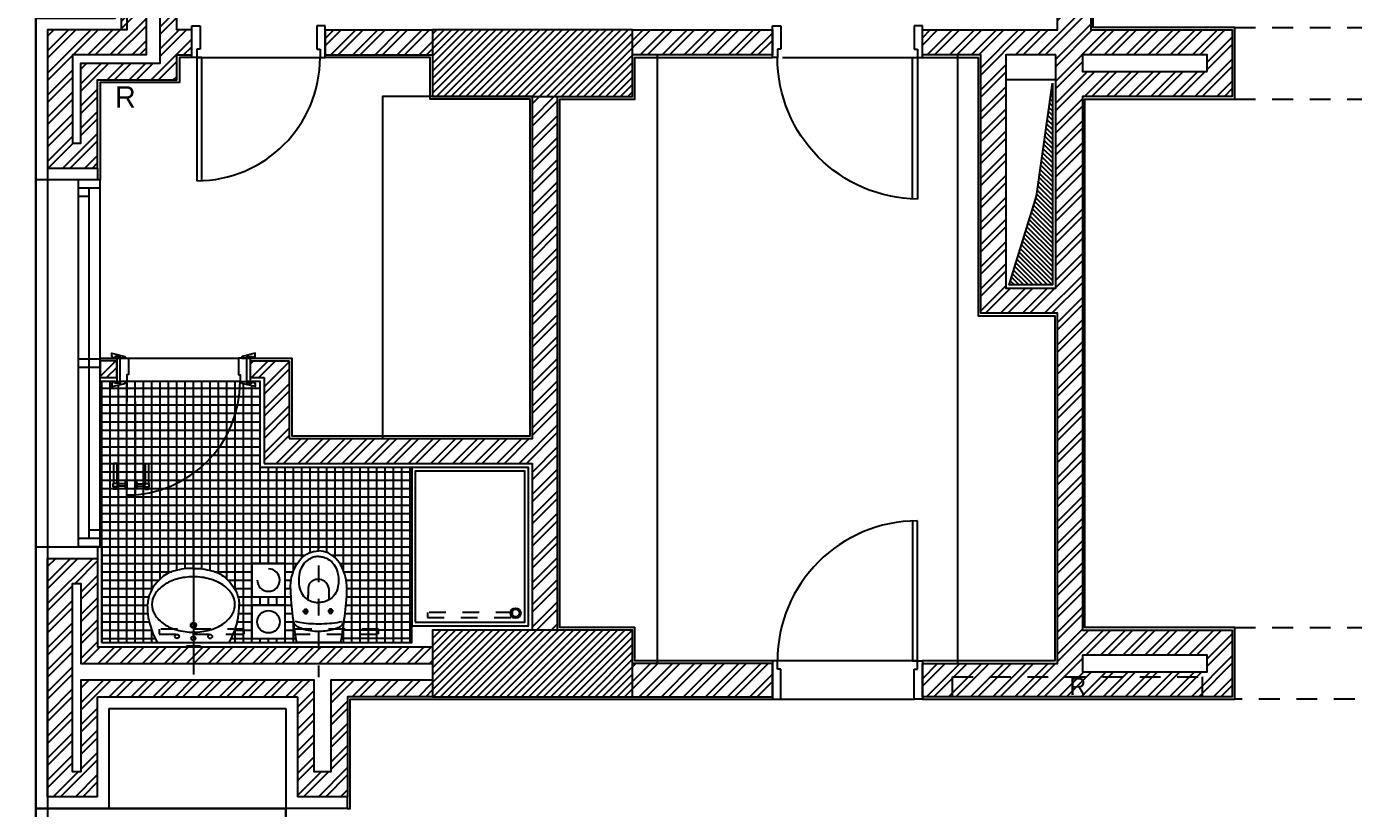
# Model space of a CAD drawing. Header units: inches. Extents: x -91 to 83, y -48 to 107.
# Drawn here: x 26.58 to 34.55, y 27.07 to 31.76 of the extents above; entities that cross this region are included whole.
import ezdxf

# ---------------------------------------------------------------- set-up
doc = ezdxf.new("R2010")
doc.units = ezdxf.units.IN
doc.header["$MEASUREMENT"] = 0
for name, pattern in [('CENTER', [50.8, 31.75, -6.35, 6.35, -6.35]), ('DASHDOTX2', [50.8, 25.4, -12.7, 0, -12.7]), ('HIDDEN2', [0.1875, 0.125, -0.0625])]:
    doc.linetypes.add(name, pattern=pattern)
doc.layers.get('0').update_dxf_attribs({"linetype": 'CONTINUOUS'})
for name, color, linetype in [('A-ALU', 9, 'CONTINUOUS'), ('A-AREAS', 6, 'CONTINUOUS'), ('A-AXIS-SANITARY', 10, 'DASHDOTX2'), ('A-DOORS', 1, 'CONTINUOUS'), ('A-FLOR-FCL', 1, 'HIDDEN2'), ('A-FLOR-PFIX', 61, 'CONTINUOUS'), ('A-HATCH-CONC', 8, 'CONTINUOUS'), ('A-HATCH-WALL', 8, 'CONTINUOUS'), ('a-kitchen', 95, 'CONTINUOUS'), ('A-MECHANICAL', 255, 'CONTINUOUS'), ('A-PLASTER', 8, 'CONTINUOUS'), ('A-PORTE', 1, 'CONTINUOUS'), ('A-PROJ-TIL-BATH', 8, 'CONTINUOUS'), ('A-PROJ1H', 9, 'HIDDEN2'), ('A-PROJECTION', 9, 'CONTINUOUS'), ('A-RADIATEUR HIDDEN', 4, 'HIDDEN2'), ('a-revetement', 1, 'CONTINUOUS'), ('A-SECT-TILE', 12, 'CONTINUOUS'), ('a-shaft', 251, 'CONTINUOUS'), ('A-TILES', 137, 'CONTINUOUS'), ('A-WALL', 4, 'CONTINUOUS'), ('S-GROUND$0$A-SHAFT GR', 8, 'CONTINUOUS'), ('S-GROUND$0$A-STR GROUND', 2, 'CONTINUOUS'), ('S-GROUND$0$S-SLAB LIMIT GR', 1, 'CONTINUOUS')]:
    doc.layers.add(name, color=color, linetype=linetype)

# ---------------------------------------------------------------- blocks, each defined once
blk = doc.blocks.new('A$C4C71724A')
at = {"layer": 'A-PROJ-TIL-BATH'}
for p, q in [((-0.05, -1.525), (-0.05, 0.04)), ((-0.05, 0), (0.9, 0)), ((0, -1.525), (0, 0.04)), ((0, 0.03), (0, 0.04)), ((0.05, -1.525), (0.05, 0.0238)), ((0.1, -1.525), (0.1, 0.04)), ((0.15, -1.525), (0.15, 0.04)), ((0.2, -1.525), (0.2, 0.04)), ((0.25, -1.2076), (0.25, 0.04)), ((0.3, -1.1441), (0.3, 0.04)), ((0.35, -1.1085), (0.35, 0.04)), ((0.4, -1.0916), (0.4, 0.04)), ((0.45, -1.0826), (0.45, 0.04)), ((0.5, -1.08), (0.5, 0.04)), ((0.55, -1.0826), (0.55, 0.04)), ((0.6, -1.0916), (0.6, 0.04)), ((0.65, -1.1085), (0.65, 0.04)), ((0.7, -1.1441), (0.7, 0.04)), ((0.75, -1.2076), (0.75, 0.04)), ((0.8, -1.525), (0.8, 0.0238)), ((0.85, 0.03), (0.85, 0.04)), ((0.85, -1.525), (0.85, 0.0113)), ((-0.05, -0.05), (0.9, -0.05)), ((-0.05, -0.1), (0.9, -0.1)), ((-0.05, -0.15), (0.9, -0.15)), ((-0.05, -0.2), (0.9, -0.2)), ((-0.05, -0.25), (0.9, -0.25)), ((-0.05, -0.3), (0.9, -0.3)), ((-0.05, -0.35), (0.9, -0.35)), ((-0.05, -0.4), (0.9, -0.4)), ((-0.05, -0.45), (0.9, -0.45)), ((0.9, -1.05), (0.9, -0.475)), ((0.95, -1.05), (0.95, -0.475)), ((1, -1.05), (1, -0.475)), ((1.05, -1.525), (1.05, -0.475)), ((1.1, -1.098), (1.1, -0.475)), ((1.15, -1.0181), (1.15, -0.475)), ((1.2, -0.9849), (1.2, -0.475)), ((1.25, -0.9751), (1.25, -0.475)), ((1.3, -0.9839), (1.3, -0.475)), ((1.35, -1.0158), (1.35, -0.475)), ((1.4, -1.0919), (1.4, -0.475)), ((1.45, -1.525), (1.45, -0.475)), ((1.5, -1.525), (1.5, -0.475)), ((1.55, -1.525), (1.55, -0.475)), ((1.6, -1.525), (1.6, -0.475)), ((1.65, -1.525), (1.65, -0.475)), ((1.7, -1.525), (1.7, -0.475)), ((1.75, -1.525), (1.75, -0.475)), ((1.8, -1.525), (1.8, -0.475)), ((1.81, -1.525), (1.81, -0.475)), ((-0.05, -0.5), (1.81, -0.5)), ((-0.05, -0.55), (1.81, -0.55)), ((-0.05, -0.6), (1.81, -0.6)), ((-0.05, -0.65), (1.81, -0.65)), ((-0.05, -0.7), (1.81, -0.7)), ((-0.05, -0.75), (1.81, -0.75)), ((-0.05, -0.8), (1.81, -0.8)), ((-0.05, -0.85), (1.81, -0.85)), ((-0.05, -0.9), (1.81, -0.9)), ((-0.05, -0.95), (1.81, -0.95)), ((-0.05, -1), (1.1718, -1)), ((1.3306, -1), (1.81, -1)), ((-0.05, -1.05), (1.1241, -1.05)), ((-0.05, -1.1), (0.3701, -1.1)), ((0.6299, -1.1), (0.85, -1.1)), ((1.05, -1.1), (1.0992, -1.1)), ((1.3783, -1.05), (1.81, -1.05)), ((1.4032, -1.1), (1.81, -1.1)), ((-0.05, -1.15), (0.2938, -1.15)), ((0.7062, -1.15), (0.85, -1.15)), ((1.05, -1.15), (1.0861, -1.15)), ((1.4163, -1.15), (1.81, -1.15)), ((-0.05, -1.2), (0.2544, -1.2)), ((-0.05, -1.25), (0.2326, -1.25)), ((0.7456, -1.2), (0.85, -1.2)), ((0.7674, -1.25), (1.0844, -1.25)), ((0.9, -1.3), (0.9, -1.25)), ((0.95, -1.3), (0.95, -1.25)), ((1, -1.3), (1, -1.25)), ((1.05, -1.2), (1.0819, -1.2)), ((1.4179, -1.25), (1.81, -1.25)), ((1.4205, -1.2), (1.81, -1.2)), ((-0.05, -1.3), (0.225, -1.3)), ((-0.05, -1.35), (0.2279, -1.35)), ((0.7721, -1.35), (0.85, -1.35)), ((0.775, -1.3), (1.0884, -1.3)), ((1.05, -1.35), (1.0935, -1.35)), ((1.408, -1.35), (1.81, -1.35)), ((1.4135, -1.3), (1.81, -1.3)), ((-0.05, -1.4), (0.2365, -1.4)), ((0.7634, -1.4), (0.85, -1.4)), ((1.05, -1.4), (1.0994, -1.4)), ((1.1, -1.525), (1.1, -1.4053)), ((1.4, -1.525), (1.4, -1.4132)), ((1.4018, -1.4), (1.81, -1.4)), ((-0.05, -1.45), (0.2515, -1.45)), ((-0.05, -1.5), (0.2722, -1.5)), ((0.25, -1.525), (0.25, -1.4458)), ((0.7278, -1.5), (1.1134, -1.5)), ((0.7485, -1.45), (0.85, -1.45)), ((0.75, -1.525), (0.75, -1.4458)), ((0.9, -1.525), (0.9, -1.5)), ((0.95, -1.525), (0.95, -1.5)), ((1, -1.525), (1, -1.5)), ((1.05, -1.45), (1.1059, -1.45)), ((1.81, -1.5), (1.3868, -1.5)), ((1.81, -1.45), (1.3948, -1.45))]:
    blk.add_line(p, q, dxfattribs=at)
blk = doc.blocks.new('P80E19D')
at = {"layer": 'A-PORTE'}
for p, q in [((0, -0.19), (0, 0)), ((0, 0), (0.05, 0)), ((0.05, 0), (0.05, -0.14)), ((0.75, 0), (0.75, -0.14)), ((0.8, 0), (0.75, 0)), ((0.8, -0.19), (0.8, 0)), ((0.05, -0.14), (0.03, -0.14)), ((0.03, -0.14), (0.03, -0.19)), ((0.75, -0.14), (0.77, -0.14)), ((0.77, -0.14), (0.77, -0.19)), ((0.03, -0.19), (0, -0.19)), ((0.06, -0.19), (0.02, -0.19)), ((0.03, -0.19), (0.03, -0.93)), ((0.06, -0.93), (0.06, -0.19)), ((0.77, -0.19), (0.8, -0.19))]:
    blk.add_line(p, q, dxfattribs=at)
blk.add_arc((0.03, -0.19), 0.74, 270, 0, dxfattribs=at)
blk = doc.blocks.new('P90E19D')
at = {"layer": 'A-PORTE'}
for p, q in [((0, 0), (0.05, 0)), ((0, -0.19), (0, 0)), ((0.05, 0), (0.05, -0.14)), ((0.9, 0), (0.85, 0)), ((0.85, 0), (0.85, -0.14)), ((0.9, -0.19), (0.9, 0)), ((0.03, -0.14), (0.03, -0.19)), ((0.05, -0.14), (0.03, -0.14)), ((0.85, -0.14), (0.87, -0.14)), ((0.87, -0.14), (0.87, -0.19)), ((0.03, -0.19), (0, -0.19)), ((0.06, -0.19), (0.02, -0.19)), ((0.03, -0.19), (0.03, -1.0399)), ((0.06, -1.0391), (0.06, -0.19)), ((0.87, -0.19), (0.9, -0.19))]:
    blk.add_line(p, q, dxfattribs=at)
blk.add_arc((0.02, -0.19), 0.85, 270.67408, 360, dxfattribs=at)
blk = doc.blocks.new('P90E23D')
at = {"layer": 'A-PORTE'}
for p, q in [((0, 0), (0, -0.05)), ((0.23, 0), (0, 0)), ((0.23, -0.03), (0.23, 0)), ((0, -0.05), (0.18, -0.05)), ((0.18, -0.05), (0.18, -0.03)), ((0.18, -0.03), (0.23, -0.03)), ((0, -0.9), (0, -0.85)), ((0, -0.85), (0.18, -0.85)), ((0.18, -0.85), (0.18, -0.87)), ((0.18, -0.87), (0.23, -0.87)), ((1.07, -0.84), (0.23, -0.84)), ((0.23, -0.84), (0.23, -0.88)), ((0.23, -0.87), (1.07, -0.87)), ((0.23, -0.87), (0.23, -0.9)), ((0.23, -0.9), (0, -0.9))]:
    blk.add_line(p, q, dxfattribs=at)
blk.add_arc((0.23, -0.87), 0.84, 0, 90, dxfattribs=at)
blk = doc.blocks.new('A$C53822070')
for p, q in [((-0.2151, 0), (0.2151, 0)), ((0.0415, 0.0208), (-0.0415, 0.0208)), ((0, -0.0208), (0, 0.0623))]:
    blk.add_line(p, q)
for centre, major_axis, ratio, start_param, end_param in [((0.0235, -0.1413), (0.1682, 0.344), 0.723099, 1.513078, 1.932546), ((-0.05, -0.2181), (0.0143, 0.3454), 0.649977, 1.397156, 1.627734), ((0.1411, -0.2285), (0.0236, 0.1689), 0.782, 4.379189, 4.821349), ((0.0117, -0.2055), (0.2677, 0.0211), 0.927449, -0.919698, -0.479256), ((0.0331, -0.1533), (-0.0987, 0.271), 0.7883, 3.04069, 3.436057), ((0.005, -0.0517), (0.2781, 0.2781), 1, 3.914278, 4.196419)]:
    blk.add_ellipse(centre, major_axis=major_axis, ratio=ratio, start_param=start_param, end_param=end_param)
at = {"extrusion": (0, 0, -1)}
for centre, major_axis, ratio, start_param, end_param in [((-0.0235, -0.1413), (-0.1682, 0.344), 0.723099, 1.513078, 1.932546), ((-0.0281, -0.3332), (0.1889, 0.1889), 1, -1.373401, -1.054826), ((-0.0984, -0.0369), (-0.00881, 0.00881), 1, 5.497787, 11.780972), ((0, -0.4349), (-0.2634, 0.2634), 1, 0.51597, 0.785398), ((-0.0002, -0.0251), (0.00881, 0.00881), 1, 3.926991, 10.210176), ((0, -0.4349), (0.2634, 0.2634), 1, -0.785398, -0.51597), ((0.1005, -0.0364), (-0.00881, 0.00881), 1, 5.497787, 11.780972), ((0.0281, -0.3332), (-0.1889, 0.1889), 1, 1.054826, 1.373401), ((-0.0709, -0.269), (0.1343, 0.1343), 1, 4.48294, 4.909784), ((0, -0.1038), (0.0117, 0.0117), 1, 3.926991, 10.210176), ((0, -0.1038), (-0.00881, 0.00881), 1, 5.497787, 11.780972), ((0.0709, -0.269), (-0.1343, 0.1343), 1, 1.373401, 1.800245), ((0.05, -0.2181), (-0.0143, 0.3454), 0.649977, 1.397156, 1.627734), ((-0.1411, -0.2285), (-0.0236, 0.1689), 0.782, 4.379189, 4.821349), ((-0.1361, -0.2285), (0.08, 0.08), 1, 3.926991, 4.48294), ((-0.1361, -0.2285), (0.08, 0.08), 1, 3.371042, 3.926991), ((0.1361, -0.2285), (-0.08, 0.08), 1, 1.800245, 2.356194), ((0.1361, -0.2285), (0.08, 0.08), 1, 0.785398, 1.341347), ((-0.0117, -0.2055), (-0.2677, 0.0211), 0.927449, -0.919698, -0.479256), ((-0.0709, -0.188), (0.1343, 0.1343), 1, 2.944197, 3.371042), ((0.0709, -0.188), (0.1343, 0.1343), 1, 1.341347, 1.768192), ((-0.0331, -0.1533), (0.0987, 0.271), 0.7883, 3.04069, 3.436057), ((-0.0281, -0.1237), (-0.1889, 0.1889), 1, 4.196419, 4.514993), ((0, -0.0221), (-0.2634, 0.2634), 1, 3.926991, 4.196419), ((0, -0.0221), (-0.2634, 0.2634), 1, 3.657563, 3.926991), ((0.0281, -0.1237), (0.1889, 0.1889), 1, 1.768192, 2.086766), ((-0.005, -0.0517), (-0.2781, 0.2781), 1, 3.914278, 4.196419)]:
    blk.add_ellipse(centre, major_axis=major_axis, ratio=ratio, start_param=start_param, end_param=end_param, dxfattribs=at)
at = {"layer": 'A-AXIS-SANITARY', "linetype": 'CENTER', "ltscale": 0.1}
blk.add_line((0, -0.6786), (0, 0.1908), dxfattribs=at)
blk = doc.blocks.new('A$C7FB65830')
at = {"color": 0}
for p, q in [((-443.2, 7.2), (-455.5, -0.9)), ((-430.1, 14.4), (-443.2, 7.2)), ((-416.3, 20.9), (-430.1, 14.4)), ((-401.9, 26.6), (-416.3, 20.9)), ((-387, 31.5), (-401.9, 26.6)), ((-371.6, 35.5), (-387, 31.5)), ((-355.8, 38.7), (-371.6, 35.5)), ((-339.7, 41), (-355.8, 38.7)), ((-323.3, 42.4), (-339.7, 41)), ((-306.8, 42.9), (-323.3, 42.4)), ((-305.8, 42.4), (-292.6, 42.1)), ((-292.6, 42.1), (-277.8, 41.5)), ((-277.8, 41.5), (-261.5, 40.5)), ((-261.5, 40.5), (-244, 39.2)), ((-244, 39.2), (-225.6, 37.5)), ((-225.6, 37.5), (-206.4, 35.6)), ((-206.4, 35.6), (-186.8, 33.5)), ((-186.8, 33.5), (-167, 31.3)), ((-167, 31.3), (-147.2, 28.9)), ((-147.2, 28.9), (-127.6, 26.4)), ((-128.9, 27), (-124.9, 25.6)), ((-127.6, 26.4), (-108.5, 23.9)), ((-124.9, 25.6), (-121.2, 24.2)), ((-121.2, 24.2), (-117.7, 22.9)), ((-117.7, 22.9), (-114.3, 21.7)), ((-116.6, 14.7), (-113.9, 1.7)), ((-114.3, 21.7), (-111.2, 20.4)), ((-113.9, 1.7), (-111.5, -12.1)), ((-111.2, 20.4), (-108.3, 19.2)), ((-108.5, 23.9), (-90.2, 21.4)), ((-108.3, 19.2), (-105.5, 18)), ((-105.5, 18), (-102.8, 16.7)), ((-102.8, 16.7), (-100.3, 15.3)), ((-100.3, 15.3), (-98, 13.8)), ((-98, 13.8), (-95.8, 12.2)), ((-95.8, 12.2), (-93.7, 10.5)), ((-93.7, 10.5), (-91.7, 8.5)), ((-91.7, 8.5), (-89.8, 6.4)), ((-90.2, 21.4), (-72.8, 18.9)), ((-89.8, 6.4), (-88, 4.1)), ((-88, 4.1), (-86.2, 1.5)), ((-86.2, 1.5), (-84.5, -1.4)), ((-72.8, 18.9), (-56.6, 16.5)), ((-56.6, 16.5), (-41.9, 14.2)), ((-41.9, 14.2), (-28.9, 12)), ((-28.9, 12), (-17.8, 10.1)), ((-17.8, 10.1), (-8.8, 8.4)), ((-8.8, 8.4), (-2.3, 7)), ((-2.3, 7), (1.5, 5.9)), ((1.9, 5.9), (1.9, -244.6)), ((-509.7, -63.7), (-514.7, -76.4)), ((-503.4, -51.6), (-509.7, -63.7)), ((-495.9, -40.1), (-503.4, -51.6)), ((-487.3, -29.3), (-495.9, -40.1)), ((-477.7, -19.1), (-487.3, -29.3)), ((-482.1, -80.6), (-478.8, -73.1)), ((-478.8, -73.1), (-474.8, -65.4)), ((-467, -9.6), (-477.7, -19.1)), ((-474.8, -65.4), (-470.1, -57.8)), ((-470.1, -57.8), (-464.5, -50.3)), ((-455.5, -0.9), (-467, -9.6)), ((-464.5, -50.3), (-458, -43.1)), ((-458, -43.1), (-450.6, -36.1)), ((-450.6, -36.1), (-442.2, -29.6)), ((-442.2, -29.6), (-432.7, -23.6)), ((-432.7, -23.6), (-422.2, -18.3)), ((-422.2, -18.3), (-410.4, -13.6)), ((-410.4, -13.6), (-397.5, -9.9)), ((-397.5, -9.9), (-383.3, -7.1)), ((-383.3, -7.1), (-367.7, -5.3)), ((-367.7, -5.3), (-350.8, -4.7)), ((-350.8, -4.7), (-334, -5.4)), ((-336.4, -71.9), (-342.8, -78.2)), ((-329, -66.7), (-336.4, -71.9)), ((-334, -5.4), (-318.7, -7.4)), ((-320.4, -62.6), (-329, -66.7)), ((-310.9, -59.9), (-320.4, -62.6)), ((-318.7, -7.4), (-305, -10.6)), ((-300.2, -58.6), (-310.9, -59.9)), ((-305, -10.6), (-292.7, -14.9)), ((-297.8, -58.6), (-300.2, -58.6)), ((-295.1, -58.5), (-297.8, -58.6)), ((-292, -58.5), (-295.1, -58.5)), ((-292.7, -14.9), (-281.7, -20.1)), ((-288.7, -58.4), (-292, -58.5)), ((-285.1, -58.4), (-288.7, -58.4)), ((-281.4, -58.4), (-285.1, -58.4)), ((-281.7, -20.1), (-272, -26.1)), ((-277.6, -58.3), (-281.4, -58.4)), ((-273.7, -58.3), (-277.6, -58.3)), ((-269.8, -58.3), (-273.7, -58.3)), ((-272, -26.1), (-263.5, -32.8)), ((-266, -58.3), (-269.8, -58.3)), ((-262.3, -58.3), (-266, -58.3)), ((-263.5, -32.8), (-256.1, -40)), ((-258.7, -58.3), (-262.3, -58.3)), ((-255.3, -58.4), (-258.7, -58.3)), ((-256.1, -40), (-249.7, -47.6)), ((-252.3, -58.4), (-255.3, -58.4)), ((-249.5, -58.4), (-252.3, -58.4)), ((-249.7, -47.6), (-244.3, -55.4)), ((-247.1, -58.4), (-249.5, -58.4)), ((-245.2, -58.4), (-247.1, -58.4)), ((-243.7, -58.4), (-245.2, -58.4)), ((-244.3, -55.4), (-239.8, -63.4)), ((-242.8, -58.4), (-243.7, -58.4)), ((-242.5, -58.4), (-242.8, -58.4)), ((-239.8, -63.4), (-236.1, -71.4)), ((-236.1, -71.4), (-233.1, -79.2)), ((-193.8, -49.6), (-159.9, -49.6)), ((-188.5, -47.2), (-188.7, -49.2)), ((-188.7, -49.2), (-188.5, -51.3)), ((-188, -45.2), (-188.5, -47.2)), ((-188.5, -51.3), (-188, -53.3)), ((-187.1, -43.3), (-188, -45.2)), ((-188, -53.3), (-187.1, -55.2)), ((-185.9, -41.6), (-187.1, -43.3)), ((-187.1, -55.2), (-185.9, -56.9)), ((-184.4, -40.1), (-185.9, -41.6)), ((-185.9, -56.9), (-184.4, -58.3)), ((-182.7, -38.9), (-184.4, -40.1)), ((-184.4, -58.3), (-182.7, -59.5)), ((-180.9, -38.1), (-182.7, -38.9)), ((-182.7, -59.5), (-180.9, -60.4)), ((-178.8, -37.5), (-180.9, -38.1)), ((-180.9, -60.4), (-178.8, -60.9)), ((-176.8, -37.3), (-178.8, -37.5)), ((-178.8, -60.9), (-176.8, -61.1)), ((-174.7, -37.5), (-176.8, -37.3)), ((-176.8, -61.1), (-174.7, -60.9)), ((-176.5, -33.5), (-176.5, -66.3)), ((-172.7, -38.1), (-174.7, -37.5)), ((-174.7, -60.9), (-172.7, -60.4)), ((-170.8, -38.9), (-172.7, -38.1)), ((-172.7, -60.4), (-170.8, -59.5)), ((-169.1, -40.1), (-170.8, -38.9)), ((-170.8, -59.5), (-169.1, -58.3)), ((-167.7, -41.6), (-169.1, -40.1)), ((-169.1, -58.3), (-167.7, -56.9)), ((-166.5, -43.3), (-167.7, -41.6)), ((-167.7, -56.9), (-166.5, -55.2)), ((-165.6, -45.2), (-166.5, -43.3)), ((-166.5, -55.2), (-165.6, -53.3)), ((-165.1, -47.2), (-165.6, -45.2)), ((-165.6, -53.3), (-165.1, -51.3)), ((-164.9, -49.2), (-165.1, -47.2)), ((-165.1, -51.3), (-164.9, -49.2)), ((-164.9, -49.2), (-164.9, -49.2)), ((-164.9, -49.2), (-164.9, -49.2)), ((-111.5, -12.1), (-109.4, -26.3)), ((-109.4, -26.3), (-107.7, -41)), ((-107.7, -41), (-106.3, -56)), ((-106.3, -56), (-105.2, -71.2)), ((-105.2, -71.2), (-104.4, -86.6)), ((-84.5, -1.4), (-82.9, -4.5)), ((-82.9, -4.5), (-81.3, -8)), ((-81.3, -8), (-79.8, -11.8)), ((-79.8, -11.8), (-77.6, -18)), ((-77.6, -18), (-75.3, -24.9)), ((-75.3, -24.9), (-73.1, -32.6)), ((-73.1, -32.6), (-70.9, -41)), ((-70.9, -41), (-68.8, -50)), ((-68.8, -50), (-66.9, -59.7)), ((-66.9, -59.7), (-65.1, -69.9)), ((-65.1, -69.9), (-63.7, -80.5)), ((-520.6, -103.5), (-521.4, -118)), ((-520.6, -132.9), (-521.4, -118.5)), ((-518.3, -89.7), (-520.6, -103.5)), ((-518.3, -146.7), (-520.6, -132.9)), ((-514.7, -76.4), (-518.3, -89.7)), ((-514.7, -160), (-518.3, -146.7)), ((-489.9, -118.2), (-489.7, -113.4)), ((-489.9, -118.2), (-489.7, -123.1)), ((-489.7, -113.4), (-489.2, -107.8)), ((-489.7, -123.1), (-489.2, -128.6)), ((-489.2, -107.8), (-488.2, -101.7)), ((-489.2, -128.6), (-488.2, -134.8)), ((-488.2, -101.7), (-486.7, -95)), ((-488.2, -134.8), (-486.7, -141.4)), ((-486.7, -95), (-484.7, -88)), ((-486.7, -141.4), (-484.7, -148.5)), ((-484.7, -88), (-482.1, -80.6)), ((-484.7, -148.5), (-482.1, -155.8)), ((-357.6, -109.9), (-358.6, -118.6)), ((-358.6, -118.6), (-358.5, -127.3)), ((-358.5, -127.3), (-357.4, -135.9)), ((-355.5, -101.3), (-357.6, -109.9)), ((-357.4, -135.9), (-355.1, -144.1)), ((-352.4, -93), (-355.5, -101.3)), ((-355.1, -144.1), (-351.8, -151.7)), ((-348.1, -85.3), (-352.4, -93)), ((-342.8, -78.2), (-348.1, -85.3)), ((-233.1, -79.2), (-230.8, -86.8)), ((-233.1, -157.2), (-230.8, -149.6)), ((-230.8, -86.8), (-229, -94)), ((-230.8, -149.6), (-229, -142.4)), ((-229, -94), (-227.7, -100.6)), ((-229, -142.4), (-227.7, -135.8)), ((-227.7, -100.6), (-226.9, -106.6)), ((-227.7, -135.8), (-226.9, -129.8)), ((-226.9, -106.6), (-226.4, -111.8)), ((-226.9, -129.8), (-226.4, -124.6)), ((-226.4, -111.8), (-226.1, -116.1)), ((-226.4, -124.6), (-226.1, -120.4)), ((-226.1, -116.1), (-226, -119.2)), ((-226.1, -120.4), (-226, -117.2)), ((-104.2, -147.2), (-104.8, -161.7)), ((-104.4, -86.6), (-103.9, -102)), ((-103.8, -132.4), (-104.2, -147.2)), ((-103.9, -102), (-103.7, -117.3)), ((-103.7, -117.3), (-103.8, -132.4)), ((-63.7, -80.5), (-62.5, -91.6)), ((-61.7, -139.4), (-62.7, -151.9)), ((-62.5, -91.6), (-61.7, -103.1)), ((-61.7, -103.1), (-61.2, -115)), ((-61.2, -127.1), (-61.7, -139.4)), ((-61.2, -115), (-61.2, -127.1)), ((-509.7, -172.8), (-514.7, -160)), ((-503.4, -184.9), (-509.7, -172.8)), ((-495.9, -196.3), (-503.4, -184.9)), ((-487.3, -207.2), (-495.9, -196.3)), ((-477.7, -217.3), (-487.3, -207.2)), ((-482.1, -155.8), (-478.8, -163.4)), ((-478.8, -163.4), (-474.8, -171)), ((-467, -226.8), (-477.7, -217.3)), ((-474.8, -171), (-470.1, -178.6)), ((-470.1, -178.6), (-464.5, -186.1)), ((-455.5, -235.6), (-467, -226.8)), ((-464.5, -186.1), (-458, -193.4)), ((-458, -193.4), (-450.6, -200.3)), ((-450.6, -200.3), (-442.2, -206.8)), ((-442.2, -206.8), (-432.7, -212.8)), ((-432.7, -212.8), (-422.2, -218.2)), ((-422.2, -218.2), (-410.4, -222.8)), ((-410.4, -222.8), (-397.5, -226.5)), ((-397.5, -226.5), (-383.3, -229.4)), ((-351.8, -151.7), (-347.4, -158.7)), ((-347.4, -158.7), (-341.8, -164.8)), ((-341.8, -164.8), (-335.2, -169.9)), ((-335.2, -169.9), (-327.6, -173.8)), ((-327.6, -173.8), (-318.8, -176.3)), ((-318.8, -176.3), (-308.9, -177.3)), ((-318.7, -229), (-305, -225.8)), ((-308.9, -177.3), (-303.4, -177.4)), ((-305, -225.8), (-292.7, -221.5)), ((-303.4, -177.4), (-298, -177.5)), ((-298, -177.5), (-292.9, -177.6)), ((-292.9, -177.6), (-287.9, -177.8)), ((-292.7, -221.5), (-281.7, -216.3)), ((-287.9, -177.8), (-283.1, -178)), ((-283.1, -178), (-278.6, -178.2)), ((-281.7, -216.3), (-272, -210.3)), ((-278.6, -178.2), (-274.3, -178.4)), ((-274.3, -178.4), (-270.3, -178.6)), ((-272, -210.3), (-263.5, -203.6)), ((-270.3, -178.6), (-266.5, -178.8)), ((-266.5, -178.8), (-262.9, -179)), ((-263.5, -203.6), (-256.1, -196.4)), ((-262.9, -179), (-259.7, -179.2)), ((-259.7, -179.2), (-256.7, -179.4)), ((-256.7, -179.4), (-254.1, -179.6)), ((-256.1, -196.4), (-249.7, -188.8)), ((-254.1, -179.6), (-251.7, -179.8)), ((-251.7, -179.8), (-249.7, -179.9)), ((-249.7, -179.9), (-248, -180.1)), ((-249.7, -188.8), (-244.3, -181)), ((-248, -180.1), (-246.7, -180.2)), ((-246.7, -180.2), (-245.7, -180.3)), ((-245.7, -180.3), (-245.2, -180.3)), ((-245.2, -180.3), (-245, -180.3)), ((-244.3, -181), (-239.8, -173)), ((-239.8, -173), (-236.1, -165)), ((-236.1, -165), (-233.1, -157.2)), ((-192.4, -191.7), (-158.5, -191.7)), ((-187.5, -189.8), (-187.7, -191.9)), ((-187.7, -191.9), (-187.5, -194)), ((-186.9, -187.8), (-187.5, -189.8)), ((-187.5, -194), (-186.9, -196)), ((-186.1, -186), (-186.9, -187.8)), ((-186.9, -196), (-186.1, -197.8)), ((-184.9, -184.3), (-186.1, -186)), ((-186.1, -197.8), (-184.9, -199.5)), ((-183.4, -182.8), (-184.9, -184.3)), ((-184.9, -199.5), (-183.4, -201)), ((-181.7, -181.6), (-183.4, -182.8)), ((-183.4, -201), (-181.7, -202.2)), ((-179.8, -180.7), (-181.7, -181.6)), ((-181.7, -202.2), (-179.8, -203.1)), ((-177.8, -180.2), (-179.8, -180.7)), ((-179.8, -203.1), (-177.8, -203.6)), ((-175.8, -180), (-177.8, -180.2)), ((-177.8, -203.6), (-175.8, -203.8)), ((-176.1, -176.2), (-176.1, -210.1)), ((-173.7, -180.2), (-175.8, -180)), ((-175.8, -203.8), (-173.7, -203.6)), ((-171.7, -180.7), (-173.7, -180.2)), ((-173.7, -203.6), (-171.7, -203.1)), ((-169.8, -181.6), (-171.7, -180.7)), ((-171.7, -203.1), (-169.8, -202.2)), ((-168.1, -182.8), (-169.8, -181.6)), ((-169.8, -202.2), (-168.1, -201)), ((-166.7, -184.3), (-168.1, -182.8)), ((-168.1, -201), (-166.7, -199.5)), ((-165.5, -186), (-166.7, -184.3)), ((-166.7, -199.5), (-165.5, -197.8)), ((-164.6, -187.8), (-165.5, -186)), ((-165.5, -197.8), (-164.6, -196)), ((-164.1, -189.8), (-164.6, -187.8)), ((-164.6, -196), (-164.1, -194)), ((-163.9, -191.9), (-164.1, -189.8)), ((-164.1, -194), (-163.9, -191.9)), ((-163.9, -191.9), (-163.9, -191.9)), ((-163.9, -191.9), (-163.9, -191.9)), ((-111.8, -224.6), (-113.8, -234.6)), ((-109.9, -213.6), (-111.8, -224.6)), ((-108.3, -201.7), (-109.9, -213.6)), ((-106.9, -189), (-108.3, -201.7)), ((-105.7, -175.7), (-106.9, -189)), ((-104.8, -161.7), (-105.7, -175.7)), ((-77.6, -215.2), (-82.9, -227.7)), ((-73.2, -202.6), (-77.6, -215.2)), ((-69.5, -189.9), (-73.2, -202.6)), ((-66.6, -177.2), (-69.5, -189.9)), ((-64.3, -164.5), (-66.6, -177.2)), ((-62.7, -151.9), (-64.3, -164.5)), ((-443.2, -243.6), (-455.5, -235.6)), ((-430.1, -250.9), (-443.2, -243.6)), ((-416.3, -257.3), (-430.1, -250.9)), ((-401.9, -263), (-416.3, -257.3)), ((-387, -267.9), (-401.9, -263)), ((-371.6, -272), (-387, -267.9)), ((-383.3, -229.4), (-367.7, -231.1)), ((-355.8, -275.1), (-371.6, -272)), ((-367.7, -231.1), (-350.8, -231.7)), ((-339.7, -277.4), (-355.8, -275.1)), ((-350.8, -231.7), (-334, -231)), ((-323.3, -278.8), (-339.7, -277.4)), ((-334, -231), (-318.7, -229)), ((-306.8, -279.3), (-323.3, -278.8)), ((-305.8, -278.8), (-292.6, -278.6)), ((-292.6, -278.6), (-277.8, -278)), ((-277.8, -278), (-261.5, -277.1)), ((-261.5, -277.1), (-244, -275.8)), ((-244, -275.8), (-225.6, -274.3)), ((-225.6, -274.3), (-206.4, -272.6)), ((-206.4, -272.6), (-186.8, -270.6)), ((-186.8, -270.6), (-167, -268.5)), ((-167, -268.5), (-147.2, -266.3)), ((-147.2, -266.3), (-127.6, -264)), ((-127.6, -264), (-108.5, -261.6)), ((-116.1, -243.5), (-118.6, -251.2)), ((-113.8, -234.6), (-116.1, -243.5)), ((-111.3, -260.2), (-114.6, -262)), ((-108.3, -258.4), (-111.3, -260.2)), ((-108.5, -261.6), (-90.2, -259.3)), ((-105.6, -256.6), (-108.3, -258.4)), ((-103.1, -254.8), (-105.6, -256.6)), ((-100.8, -253.1), (-103.1, -254.8)), ((-98.8, -251.3), (-100.8, -253.1)), ((-96.9, -249.6), (-98.8, -251.3)), ((-95.1, -247.8), (-96.9, -249.6)), ((-93.6, -246.1), (-95.1, -247.8)), ((-92.2, -244.4), (-93.6, -246.1)), ((-90.9, -242.7), (-92.2, -244.4)), ((-89.7, -241), (-90.9, -242.7)), ((-90.2, -259.3), (-72.8, -257)), ((-88.7, -239.3), (-89.7, -241)), ((-87.7, -237.7), (-88.7, -239.3)), ((-86.8, -236), (-87.7, -237.7)), ((-86, -234.3), (-86.8, -236)), ((-85.1, -232.7), (-86, -234.3)), ((-84.4, -231), (-85.1, -232.7)), ((-83.6, -229.3), (-84.4, -231)), ((-82.9, -227.7), (-83.6, -229.3)), ((-72.8, -257), (-56.6, -254.7)), ((-56.6, -254.7), (-41.9, -252.5)), ((-41.9, -252.5), (-28.9, -250.5)), ((-28.9, -250.5), (-17.8, -248.7)), ((-17.8, -248.7), (-8.8, -247.1)), ((-8.8, -247.1), (-2.3, -245.7)), ((-2.3, -245.7), (1.5, -244.6))]:
    blk.add_line(p, q, dxfattribs=at)
at = {"layer": 'A-AXIS-SANITARY', "linetype": 'CENTER', "ltscale": 0.1}
blk.add_line((-627.6, -119.4), (199.5, -119.4), dxfattribs=at)
blk = doc.blocks.new('A$C7F506354')
at = {"layer": 'A-DOORS'}
for p, q in [((-0.028, 0), (0, 0.009)), ((-0.028, 0.009), (0, 0)), ((0.79, 0), (0.762, 0.009)), ((0.79, 0.009), (0.762, 0)), ((-0.028, -0.14), (0, -0.149)), ((-0.028, -0.149), (0, -0.14)), ((0.091, -0.14), (0.041, -0.14)), ((0.041, -0.14), (0.041, -0.26)), ((0.091, -0.26), (0.091, -0.14)), ((0.79, -0.14), (0.762, -0.149)), ((0.79, -0.149), (0.762, -0.14)), ((0.041, -0.7), (0.041, -0.26)), ((0.091, -0.26), (0.091, -0.7)), ((0.041, -0.623), (0.041, -0.5)), ((0.091, -0.623), (0.091, -0.5)), ((-0.039, -0.6305), (-0.039, -0.75)), ((-0.0195, -0.63), (-0.0385, -0.63)), ((-0.019, -0.6305), (-0.019, -0.75)), ((0.151, -0.6305), (0.151, -0.75)), ((0.1515, -0.63), (0.1705, -0.63)), ((0.171, -0.6305), (0.171, -0.75)), ((0.041, -0.82), (0.041, -0.7)), ((0.091, -0.7), (0.091, -0.82)), ((-0.016, -0.75), (-0.042, -0.75)), ((-0.042, -0.75), (-0.042, -0.755)), ((-0.042, -0.765), (-0.042, -0.77)), ((-0.016, -0.77), (-0.042, -0.77)), ((-0.039, -0.77), (-0.039, -0.7845)), ((-0.0195, -0.785), (-0.0385, -0.785)), ((-0.019, -0.77), (-0.019, -0.7845)), ((-0.016, -0.75), (-0.016, -0.7525)), ((0.031, -0.7525), (-0.016, -0.7525)), ((0.031, -0.7675), (-0.016, -0.7675)), ((-0.016, -0.7675), (-0.016, -0.77)), ((0.031, -0.742), (0.031, -0.778)), ((0.041, -0.74), (0.033, -0.74)), ((0.041, -0.78), (0.033, -0.78)), ((0.041, -0.74), (0.041, -0.78)), ((0.091, -0.74), (0.099, -0.74)), ((0.091, -0.74), (0.091, -0.78)), ((0.091, -0.78), (0.099, -0.78)), ((0.101, -0.742), (0.101, -0.778)), ((0.101, -0.7525), (0.148, -0.7525)), ((0.101, -0.7675), (0.148, -0.7675)), ((0.148, -0.75), (0.174, -0.75)), ((0.148, -0.75), (0.148, -0.7525)), ((0.148, -0.7675), (0.148, -0.77)), ((0.148, -0.77), (0.174, -0.77)), ((0.151, -0.77), (0.151, -0.7845)), ((0.1515, -0.785), (0.1705, -0.785)), ((0.171, -0.77), (0.171, -0.7845)), ((0.174, -0.75), (0.174, -0.755)), ((0.174, -0.765), (0.174, -0.77)), ((0.091, -0.82), (0.041, -0.82))]:
    blk.add_line(p, q, dxfattribs=at)
at = {"layer": 'A-DOORS', "color": 8}
for p, q in [((0.051, 0), (0.711, 0)), ((0.721, -0.14), (0.041, -0.14))]:
    blk.add_line(p, q, dxfattribs=at)
at = {"layer": 'A-DOORS'}
for points in [[(-0.029, 0), (-0.044, 0), (-0.044, 0.01), (-0.049, 0.01), (-0.049, 0.03), (0.0292, 0.0104, -0.381769), (0.031, 0.0084), (0.031, 0), (0.001, 0), (0.001, 0.01), (-0.029, 0.01), (-0.029, 0)], [(0.791, 0), (0.806, 0), (0.806, 0.01), (0.811, 0.01), (0.811, 0.03), (0.7328, 0.0104, 0.381769), (0.731, 0.0084), (0.731, 0), (0.761, 0), (0.761, 0.01), (0.791, 0.01), (0.791, 0)], [(-0.029, -0.14), (-0.044, -0.14), (-0.044, -0.15), (-0.049, -0.15), (-0.049, -0.17), (0.0292, -0.1504, 0.381769), (0.031, -0.1484), (0.031, -0.14), (0.001, -0.14), (0.001, -0.15), (-0.029, -0.15), (-0.029, -0.14)], [(0.791, -0.14), (0.806, -0.14), (0.806, -0.15), (0.811, -0.15), (0.811, -0.17), (0.7328, -0.1504, -0.381769), (0.731, -0.1484), (0.731, -0.14), (0.761, -0.14), (0.761, -0.15), (0.791, -0.15), (0.791, -0.14)]]:
    blk.add_lwpolyline(points, format="xyb", dxfattribs=at)
for points in [[(-0.028, 0), (0, 0), (0, 0.009), (-0.028, 0.009)], [(0.79, 0), (0.762, 0), (0.762, 0.009), (0.79, 0.009)], [(-0.028, -0.14), (0, -0.14), (0, -0.149), (-0.028, -0.149)], [(0.79, -0.14), (0.762, -0.14), (0.762, -0.149), (0.79, -0.149)]]:
    blk.add_lwpolyline(points, close=True, dxfattribs=at)
for points in [[(-0.019, 0), (-0.019, -0.14), (0.001, -0.14), (0.001, 0), (-0.019, 0)], [(0.001, -0.14), (0.001, 0), (0.051, 0), (0.051, -0.1)], [(0.761, -0.14), (0.761, 0), (0.711, 0), (0.711, -0.1)], [(0.781, 0), (0.781, -0.14), (0.761, -0.14), (0.761, 0), (0.781, 0)], [(0.051, -0.1), (0.041, -0.1), (0.041, -0.14), (0.001, -0.14)], [(0.711, -0.1), (0.721, -0.1), (0.721, -0.14), (0.761, -0.14)]]:
    blk.add_lwpolyline(points, dxfattribs=at)
blk.add_arc((0.0407, -0.1397), 0.6803, 270.02544, 359.97456, dxfattribs=at)
for centre, major_axis, start_param, end_param in [((-0.0385, -0.6305), (-0.000354, 0.000354), -0.785398, 0.785398), ((-0.0195, -0.6305), (0.000354, 0.000354), 5.497787, 7.068583), ((0.1515, -0.6305), (-0.000354, 0.000354), -0.785398, 0.785398), ((0.1705, -0.6305), (0.000354, 0.000354), 5.497787, 7.068583), ((-0.0496, -0.76), (-0.00642, 0.00642), 3.344077, 4.509904), ((-0.0385, -0.7845), (0.000354, 0.000354), 2.356194, 3.926991), ((-0.0195, -0.7845), (-0.000354, 0.000354), 2.356194, 3.926991), ((0.002, -0.76), (-0.0138, 0.0138), 0.390607, 1.180189), ((0.033, -0.742), (-0.00141, 0.00141), -0.785398, 0.785398), ((0.033, -0.778), (0.00141, 0.00141), 2.356194, 3.926991), ((0.099, -0.742), (-0.00141, 0.00141), 3.926991, 5.497787), ((0.099, -0.778), (-0.00141, 0.00141), 2.356194, 3.926991), ((0.13, -0.76), (-0.0138, 0.0138), 3.5322, 4.321782), ((0.1515, -0.7845), (0.000354, 0.000354), 2.356194, 3.926991), ((0.1705, -0.7845), (-0.000354, 0.000354), 2.356194, 3.926991), ((0.1816, -0.76), (0.00642, 0.00642), 1.773281, 2.939108)]:
    blk.add_ellipse(centre, major_axis=major_axis, ratio=1, start_param=start_param, end_param=end_param, dxfattribs=at)
blk = doc.blocks.new('A$C3B044ACB')
blk.add_lwpolyline([(-0.1, -0.1), (0.1, -0.1), (0.1, 0.1), (-0.1, 0.1)], close=True)
blk.add_circle((0, 0), 0.0676)
blk = doc.blocks.new('A$C767F1EFC')
blk.add_lwpolyline([(-0.2, -0.2), (0, -0.2), (0, 0), (-0.2, 0)], close=True)
blk.add_arc((-0.1, -0.1), 0.0676, 180, 90)
blk = doc.blocks.new('S-GROUND')
at = {"layer": 'S-GROUND$0$A-SHAFT GR'}
blk.add_lwpolyline([(32.4584, 30.19), (32.7584, 30.19), (32.7584, 31.44), (32.4584, 31.44)], close=True, dxfattribs=at)
at = {"layer": 'S-GROUND$0$A-STR GROUND'}
for points in [[(29.0184, 31.34), (30.2184, 31.34), (30.2184, 31.74), (29.0184, 31.74)], [(29.0184, 27.74), (30.2184, 27.74), (30.2184, 28.14), (29.0184, 28.14)]]:
    blk.add_lwpolyline(points, close=True, dxfattribs=at)
at = {"layer": 'S-GROUND$0$S-SLAB LIMIT GR'}
blk.add_lwpolyline([(13.6572, 43.1), (16.5424, 40.7797), (15.9784, 40.0784), (23.7165, 33.8554), (24.2806, 34.5567), (27.1839, 32.2219), (27.1839, 31.74), (26.7084, 31.74), (26.7084, 22.5)], dxfattribs=at)
blk = doc.blocks.new('A$C720145BC')
at = {"layer": 'A-ALU'}
for p, q in [((26.8934, 28.64), (26.8934, 30.84)), ((27.0234, 30.84), (26.8934, 30.84)), ((27.0234, 28.64), (27.0234, 30.84)), ((27.0234, 30.79), (26.8934, 30.79)), ((26.9584, 30.74), (26.8934, 30.74)), ((26.9584, 28.69), (26.9584, 30.79)), ((27.0234, 29.765), (26.8934, 29.765)), ((27.0234, 29.715), (26.8934, 29.715)), ((27.0234, 28.69), (26.8934, 28.69)), ((27.0234, 28.74), (26.9584, 28.74)), ((27.0234, 28.64), (26.8934, 28.64))]:
    blk.add_line(p, q, dxfattribs=at)

msp = doc.modelspace()

# ---------------------------------------------------------------- hatches: boundary and pattern name
at = {"layer": 'A-HATCH-CONC'}
h = msp.add_hatch(dxfattribs=at)
h.set_pattern_fill('ANSI31', color=256, scale=0.25, style=0)
h.paths.add_polyline_path([(30.2184, 31.74), (29.0184, 31.74), (29.0184, 31.34), (30.2184, 31.34)])
h = msp.add_hatch(dxfattribs=at)
h.set_pattern_fill('ANSI31', color=256, scale=0.25, style=0)
h.paths.add_polyline_path([(30.2184, 28.14), (29.0184, 28.14), (29.0184, 27.74), (30.2184, 27.74)])
at = {"layer": 'A-HATCH-WALL'}
h = msp.add_hatch(dxfattribs=at)
h.set_pattern_fill('ANSI32', color=256, scale=0.25, style=0)
h.paths.add_polyline_path([(32.9684, 34.2429), (32.4643, 34.6482), (32.3703, 34.5313), (32.7684, 34.2112), (32.7684, 31.74), (31.9584, 31.74), (31.9584, 31.59), (32.3084, 31.59), (32.3084, 30.04), (32.7684, 30.04), (32.7684, 27.94), (31.9584, 27.94), (31.9584, 27.74), (33.8184, 27.74), (33.8184, 28.14), (32.9184, 28.14), (32.9184, 31.34), (33.8184, 31.34), (33.8184, 31.74), (32.9684, 31.74)])
h.paths.add_polyline_path([(32.9184, 31.59), (33.6684, 31.59), (33.6684, 31.49), (32.9184, 31.49)], flags=16)
h.paths.add_polyline_path([(32.7584, 31.59), (32.7584, 30.19), (32.4584, 30.19), (32.4584, 31.59)], flags=16)
h.paths.add_polyline_path([(32.9184, 27.99), (33.6684, 27.99), (33.6684, 27.89), (32.9184, 27.89)], flags=16)
h = msp.add_hatch(dxfattribs=at)
h.set_pattern_fill('ANSI32', color=256, scale=0.25, style=0)
h.paths.add_polyline_path([(27.5733, 31.74), (27.4839, 31.74), (27.4839, 32.1859), (27.0849, 32.5068), (26.9846, 32.3821), (27.1493, 32.2497), (27.1493, 31.74), (26.7084, 31.74), (26.7084, 30.91), (27.0084, 30.91), (27.0084, 31.44), (27.4839, 31.44), (27.4839, 31.59), (27.5733, 31.59)])
h.paths.add_polyline_path([(27.2993, 31.59), (27.2993, 32.14), (27.3839, 32.14), (27.3839, 31.54), (26.9084, 31.54), (26.9084, 31.06), (26.8584, 31.06), (26.8584, 31.59)], flags=17)
h = msp.add_hatch(dxfattribs=at)
h.set_pattern_fill('ANSI32', color=256, scale=0.25, style=0)
h.paths.add_polyline_path([(29.0184, 31.59), (29.0184, 31.74), (28.3733, 31.74), (28.3733, 31.59)])
h = msp.add_hatch(dxfattribs=at)
h.set_pattern_fill('ANSI32', color=256, scale=0.25, style=0)
h.paths.add_polyline_path([(31.0584, 31.59), (31.0584, 31.74), (30.2184, 31.74), (30.2184, 31.59)])
h = msp.add_hatch(dxfattribs=at)
h.set_pattern_fill('ANSI32', color=256, scale=0.25, style=0)
h.paths.add_polyline_path([(29.7684, 31.34), (29.6184, 31.34), (29.6184, 29.29), (28.1584, 29.29), (28.1584, 29.755), (27.9234, 29.755), (27.9234, 29.655), (28.0084, 29.655), (28.0084, 29.14), (29.6184, 29.14), (29.6184, 28.14), (29.7684, 28.14)])
h = msp.add_hatch(dxfattribs=at)
h.set_pattern_fill('ANSI32', color=256, scale=0.25, style=0)
h.set_pattern_definition([(45, (0.015, -5e-11), (-0.06629126, 0.06629126), []), (45, (0.05919, -5e-11), (-0.06629126, 0.06629126), [])])
h.paths.add_polyline_path([(27.1234, 29.755), (27.0234, 29.755), (27.0234, 29.655), (27.1234, 29.655)])
h = msp.add_hatch(dxfattribs=at)
h.set_pattern_fill('ANSI32', color=256, scale=0.25, style=0)
h.paths.add_polyline_path([(26.8584, 28.42), (26.9084, 28.42), (26.9084, 27.94), (29.0184, 27.94), (29.0184, 28.04), (27.0084, 28.04), (27.0084, 28.57), (26.7084, 28.57), (26.7084, 27.14), (27.0084, 27.14), (27.0084, 27.74), (28.2084, 27.74), (28.2084, 27.14), (28.5084, 27.14), (28.5084, 27.74), (29.0184, 27.74), (29.0184, 27.84), (28.4084, 27.84), (28.4084, 27.29), (28.3084, 27.29), (28.3084, 27.84), (26.9084, 27.84), (26.9084, 27.29), (26.8584, 27.29)])
h = msp.add_hatch(dxfattribs=at)
h.set_pattern_fill('ANSI32', color=256, scale=0.25, style=0)
h.paths.add_polyline_path([(31.0584, 27.94), (30.2184, 27.94), (30.2184, 27.74), (31.0584, 27.74)])
at = {"layer": 'a-shaft'}
h = msp.add_hatch(dxfattribs=at)
h.set_pattern_fill('_USER,_O', color=256, scale=0.02, angle=315, pattern_type=0)
h.set_pattern_definition([(315, (-338376.546732, -23743.371716), (0.0141421356237, 0.0141421356237), [])])
h.paths.add_polyline_path([(32.4784, 30.21), (32.7384, 30.21), (32.7384, 31.42), (32.6429, 30.743)])
at = {"layer": 'A-TILES'}
h = msp.add_hatch(dxfattribs=at)
h.set_pattern_fill('_USER', color=256, scale=0.3, style=0, pattern_type=0)
h.set_pattern_definition([(0, (9e-11, -5e-11), (0, 0.3), [])])
h.paths.add_polyline_path([(28.1384, 27.07), (26.6384, 27.07), (26.6384, 23.51), (28.1384, 23.51)])

# ---------------------------------------------------------------- linework, layer by layer
at = {"layer": 'A-AREAS'}
for points in [[(26.6384, 22.54), (26.6384, 23.51), (28.1384, 23.51), (28.1384, 27.07), (26.6384, 27.07), (26.6384, 31.81), (27.1139, 31.81), (27.1139, 32.1883), (27.0031, 32.2774), (27.7551, 33.2125), (27.6382, 33.3065), (27.8074, 33.5169), (25.0177, 35.7605), (27.0074, 38.2347), (24.2605, 40.4438), (24.6678, 40.9503), (26.1289, 39.7752), (26.1759, 39.8337)], [(26.1759, 39.8337), (26.1759, 39.8337), (26.1289, 39.7752), (24.6678, 40.9503), (24.2605, 40.4438), (27.0074, 38.2347), (25.0177, 35.7605), (27.8074, 33.5169), (27.6382, 33.3065), (27.7551, 33.2125), (27.0031, 32.2774), (27.1139, 32.1883), (27.1139, 31.81), (26.6384, 31.81), (26.6384, 27.07), (28.1384, 27.07), (28.1384, 23.51), (26.6384, 23.51), (26.6384, 22.54)]]:
    msp.add_lwpolyline(points, dxfattribs=at)
msp.add_lwpolyline([(26.6384, 27.07), (28.1384, 27.07), (28.1384, 23.51), (26.6384, 23.51)], close=True, dxfattribs=at)
at = {"layer": 'A-FLOR-FCL', "ltscale": 0.5}
for points in [[(28.9884, 28.245), (28.9884, 28.215), (29.4984, 28.215), (29.4984, 28.245)], [(27.3784, 28.145), (27.3784, 28.115), (27.8884, 28.115), (27.8884, 28.145)], [(28.1834, 28.145), (28.1834, 28.115), (28.6934, 28.115), (28.6934, 28.145)]]:
    msp.add_lwpolyline(points, close=True, dxfattribs=at)
at = {"layer": 'A-FLOR-PFIX'}
for points in [[(28.8934, 28.165), (29.5934, 28.165), (29.5934, 29.115), (28.8934, 29.115)], [(28.9152, 28.1869), (29.5715, 28.1869), (29.5715, 29.0931), (28.9152, 29.0931)]]:
    msp.add_lwpolyline(points, close=True, dxfattribs=at)
for radius in [0.0306, 0.023]:
    msp.add_circle((29.5168, 28.2416), radius, dxfattribs=at)
at = {"layer": 'a-kitchen'}
for p, q in [((30.3684, 27.94), (30.3684, 31.59)), ((32.1684, 31.59), (32.1684, 27.94))]:
    msp.add_line(p, q, dxfattribs=at)
msp.add_lwpolyline([(28.7184, 29.29), (29.6184, 29.29), (29.6184, 31.34), (28.7184, 31.34)], close=True, dxfattribs=at)
at = {"layer": 'A-PLASTER'}
for points in [[(31.9584, 27.725), (33.8334, 27.725), (33.8334, 28.155), (32.9334, 28.155), (32.9334, 31.325), (33.8334, 31.325), (33.8334, 31.755), (32.9834, 31.755), (32.9834, 34.2501), (29.8359, 36.7813), (30.0662, 37.0676), (29.9259, 37.1805), (29.6956, 36.8941), (29.5125, 37.0413)], [(27.5733, 31.575), (27.4989, 31.575), (27.4989, 31.425), (27.0234, 31.425), (27.0234, 30.84), (27.0084, 30.84)], [(27.9234, 29.77), (28.1734, 29.77), (28.1734, 29.305), (29.6034, 29.305), (29.6034, 31.325), (29.0034, 31.325), (29.0034, 31.575), (28.3733, 31.575)], [(31.0584, 27.955), (30.2334, 27.955), (30.2334, 28.155), (29.7834, 28.155), (29.7834, 31.325), (30.2334, 31.325), (30.2334, 31.575), (31.0584, 31.575)], [(31.9584, 31.575), (32.2934, 31.575), (32.2934, 30.025), (32.7534, 30.025), (32.7534, 27.955), (31.9584, 27.955)], [(27.0234, 29.77), (27.1234, 29.77)], [(28.5084, 27.07), (28.5234, 27.07), (28.5234, 27.725), (31.0584, 27.725)]]:
    msp.add_lwpolyline(points, dxfattribs=at)
at = {"layer": 'A-PROJ1H'}
for p, q in [((33.8334, 31.755), (35.9034, 31.755)), ((33.8334, 31.325), (35.9034, 31.325)), ((33.8334, 28.155), (35.9034, 28.155)), ((35.9034, 27.725), (33.8334, 27.725))]:
    msp.add_line(p, q, dxfattribs=at)
at = {"layer": 'A-PROJECTION'}
for p, q in [((26.6384, 28.64), (26.6384, 30.84)), ((26.6384, 27.07), (26.6384, 23.51)), ((28.1384, 27.07), (27.0784, 27.07)), ((28.1384, 27.07), (28.1384, 23.51))]:
    msp.add_line(p, q, dxfattribs=at)
at = {"layer": 'A-RADIATEUR HIDDEN'}
msp.add_lwpolyline([(32.1384, 27.74), (32.1384, 27.86), (33.6384, 27.86), (33.6384, 27.74)], dxfattribs=at)
at = {"layer": 'a-revetement'}
for p, q in [((26.6384, 30.84), (26.6384, 31.81)), ((27.0084, 30.91), (27.0084, 30.84)), ((27.0084, 30.84), (26.6384, 30.84)), ((26.6384, 28.64), (27.0084, 28.64)), ((26.6384, 27.07), (26.6384, 28.64)), ((27.0084, 28.64), (27.0084, 28.57)), ((27.0784, 27.67), (28.1384, 27.67)), ((27.0784, 27.07), (27.0784, 27.67)), ((28.1384, 27.67), (28.1384, 27.07)), ((28.5084, 27.07), (28.5084, 27.14)), ((27.0784, 27.07), (26.6384, 27.07)), ((28.5084, 27.07), (28.1384, 27.07))]:
    msp.add_line(p, q, dxfattribs=at)
at = {"layer": 'A-SECT-TILE'}
msp.add_line((27.0084, 28.64), (27.0334, 28.64), dxfattribs=at)
for points in [[(27.1084, 29.63), (27.0234, 29.63)], [(27.0334, 28.64), (27.0334, 28.065), (28.8934, 28.065), (28.8934, 28.165), (29.5934, 28.165), (29.5934, 29.115), (27.9834, 29.115), (27.9834, 29.63), (27.9084, 29.63)]]:
    msp.add_lwpolyline(points, dxfattribs=at)
at = {"layer": 'a-shaft'}
msp.add_lwpolyline([(32.7384, 31.42), (32.7384, 30.21), (32.4784, 30.21), (32.6429, 30.743), (32.7384, 31.42)], dxfattribs=at)
at = {"layer": 'A-TILES'}
for p, q in [((27.6033, 31.575), (28.3433, 31.575)), ((31.1184, 31.575), (31.9284, 31.575)), ((31.9284, 27.955), (31.0884, 27.955)), ((31.1084, 27.725), (31.9084, 27.725))]:
    msp.add_line(p, q, dxfattribs=at)
at = {"layer": 'A-WALL'}
for p, q in [((28.3733, 31.74), (29.0184, 31.74)), ((28.3733, 31.74), (28.3733, 31.59)), ((30.2184, 31.74), (31.0584, 31.74)), ((31.0584, 31.74), (31.0584, 31.59)), ((28.3733, 31.59), (29.0184, 31.59)), ((31.0584, 31.59), (30.2184, 31.59)), ((30.2184, 31.44), (30.2184, 31.44)), ((29.6184, 29.29), (29.6184, 31.34)), ((29.7684, 28.14), (29.7684, 31.34)), ((27.9234, 29.755), (28.1584, 29.755)), ((27.9234, 29.755), (27.9234, 29.655)), ((28.1584, 29.755), (28.1584, 29.29)), ((27.9234, 29.655), (28.0084, 29.655)), ((28.0084, 29.655), (28.0084, 29.14)), ((28.1584, 29.29), (29.6184, 29.29)), ((28.0084, 29.14), (29.6184, 29.14)), ((29.6184, 28.14), (29.6184, 29.14)), ((31.0584, 27.94), (30.2184, 27.94)), ((31.0584, 27.74), (31.0584, 27.94)), ((27.0084, 27.74), (28.2084, 27.74)), ((27.0084, 27.14), (27.0084, 27.74)), ((28.2084, 27.74), (28.2084, 27.14)), ((30.2184, 27.74), (31.0584, 27.74))]:
    msp.add_line(p, q, dxfattribs=at)
for points in [[(29.9282, 37.1594), (30.0451, 37.0654), (29.8148, 36.779), (32.9684, 34.2429), (32.9684, 31.74), (33.8184, 31.74), (33.8184, 31.34), (32.9184, 31.34), (32.9184, 28.14), (33.8184, 28.14), (33.8184, 27.74), (31.9584, 27.74), (31.9584, 27.94), (32.7684, 27.94), (32.7684, 30.04), (32.3084, 30.04), (32.3084, 31.59), (31.9584, 31.59), (31.9584, 31.74), (32.7684, 31.74), (32.7684, 34.2112), (32.3703, 34.5313)], [(26.7084, 31.74), (26.7084, 30.91), (27.0084, 30.91), (27.0084, 31.44), (27.4839, 31.44), (27.4839, 31.59), (27.5733, 31.59), (27.5733, 31.74), (27.4839, 31.74), (27.4839, 32.1859), (27.0849, 32.5068), (26.9846, 32.3821), (27.1493, 32.2497), (27.1493, 31.74), (26.7084, 31.74)], [(27.0084, 27.14), (26.7084, 27.14), (26.7084, 28.57), (27.0084, 28.57), (27.0084, 28.04), (29.0184, 28.04)], [(29.0184, 27.84), (28.4084, 27.84), (28.4084, 27.29), (28.3084, 27.29), (28.3084, 27.84), (26.9084, 27.84), (26.9084, 27.29), (26.8584, 27.29), (26.8584, 28.42), (26.9084, 28.42), (26.9084, 27.94), (29.0184, 27.94)], [(29.0184, 27.74), (28.5084, 27.74), (28.5084, 27.14), (28.2084, 27.14)]]:
    msp.add_lwpolyline(points, dxfattribs=at)
for points in [[(26.8584, 31.06), (26.9084, 31.06), (26.9084, 31.54), (27.3839, 31.54), (27.3839, 32.14), (27.2993, 32.14), (27.2993, 31.59), (26.8584, 31.59)], [(32.7584, 31.59), (32.4584, 31.59), (32.4584, 30.19), (32.7584, 30.19)], [(33.6684, 31.49), (33.6684, 31.59), (32.9184, 31.59), (32.9184, 31.49)], [(27.1234, 29.755), (27.0234, 29.755), (27.0234, 29.655), (27.1234, 29.655)], [(32.9184, 27.99), (32.9184, 27.89), (33.6684, 27.89), (33.6684, 27.99)]]:
    msp.add_lwpolyline(points, close=True, dxfattribs=at)

# ---------------------------------------------------------------- block references
msp.add_blockref('S-GROUND', (0, 0))
at = {"layer": 'A-ALU'}
msp.add_blockref('A$C720145BC', (0, 0), dxfattribs=at)
at = {"layer": 'A-DOORS'}
for name, p in [('P80E19D', (27.5733, 31.765)), ('A$C7F506354', (27.1424, 29.77))]:
    msp.add_blockref(name, p, dxfattribs=at)
at = {"layer": 'A-DOORS', "xscale": -1}
msp.add_blockref('P90E19D', (31.9584, 31.765), dxfattribs=at)
at = {"layer": 'A-DOORS', "rotation": 90}
msp.add_blockref('P90E23D', (31.0584, 27.725), dxfattribs=at)
at = {"layer": 'A-FLOR-PFIX', "xscale": -1, "rotation": 180.00000957894}
msp.add_blockref('A$C53822070', (27.5834, 28.065), dxfattribs=at)
at = {"layer": 'A-FLOR-PFIX', "xscale": 0.001051092505946372, "yscale": 0.001051092505946372, "zscale": 0.001051092505949458, "rotation": 270}
msp.add_blockref('A$C7FB65830', (28.4588, 28.067), dxfattribs=at)
at = {"layer": 'A-MECHANICAL'}
for name, p in [('A$C767F1EFC', (28.1334, 28.54)), ('A$C3B044ACB', (28.0334, 28.19))]:
    msp.add_blockref(name, p, dxfattribs=at)
at = {"layer": 'A-PROJ-TIL-BATH'}
msp.add_blockref('A$C4C71724A', (27.0834, 29.59), dxfattribs=at)

# ---------------------------------------------------------------- texts
at = {"layer": 'A-RADIATEUR HIDDEN'}
for height, p in [(0.1278, (27.1134, 31.2742)), (0.1035, (32.8411, 27.751))]:
    msp.add_text('R', height=height, dxfattribs=at).set_placement(p)

doc.saveas('drawing.dxf')
